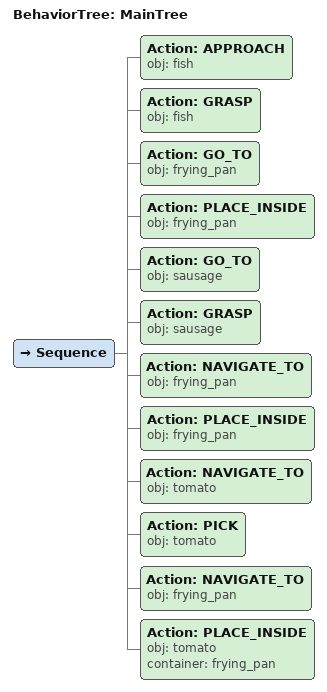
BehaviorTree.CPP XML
<root main_tree_to_execute="MainTree">
  <BehaviorTree ID="MainTree">
    <Sequence>
      <!-- Approach fish -->
      <Action ID="APPROACH" obj="fish" />
      <!-- Grasp fish -->
      <Action ID="GRASP" obj="fish" />
      <!-- Go to frying_pan -->
      <Action ID="GO_TO" obj="frying_pan" />
      <!-- Place inside frying_pan -->
      <Action ID="PLACE_INSIDE" obj="frying_pan" />
      <!-- Go to sausage -->
      <Action ID="GO_TO" obj="sausage" />
      <!-- Grasp sausage -->
      <Action ID="GRASP" obj="sausage" />
      <!-- Navigate to frying_pan -->
      <Action ID="NAVIGATE_TO" obj="frying_pan" />
      <!-- Place inside frying_pan -->
      <Action ID="PLACE_INSIDE" obj="frying_pan" />
      <!-- Navigate to tomato -->
      <Action ID="NAVIGATE_TO" obj="tomato" />
      <!-- Pick tomato -->
      <Action ID="PICK" obj="tomato" />
      <!-- Navigate to frying_pan -->
      <Action ID="NAVIGATE_TO" obj="frying_pan" />
      <!-- Place tomato inside frying_pan -->
      <Action ID="PLACE_INSIDE" obj="tomato" container="frying_pan" />
    </Sequence>
  </BehaviorTree>
</root>
